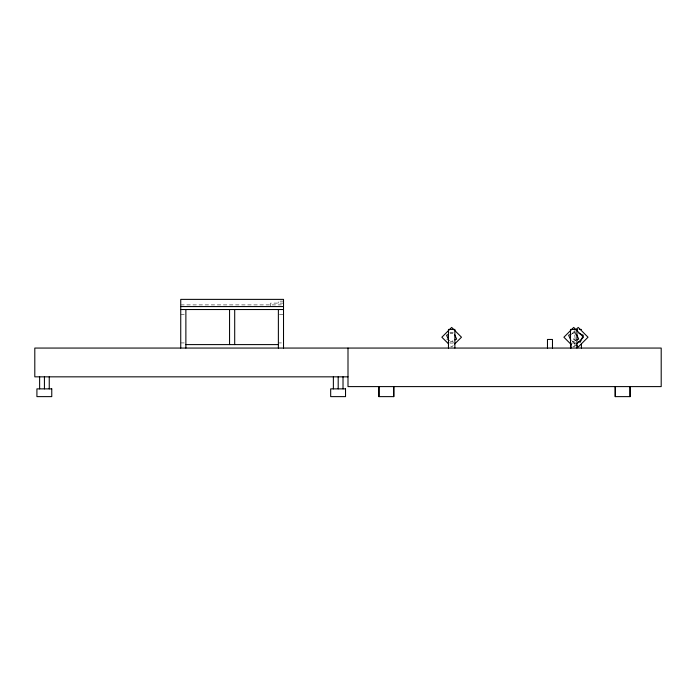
<?xml version="1.0" encoding="UTF-8"?>
<svg xmlns="http://www.w3.org/2000/svg" width="696" height="696" viewBox="0 0 696 696"><rect width="100%" height="100%" fill="white"/><g stroke="black" fill="none" stroke-linecap="round" stroke-linejoin="round"><path stroke-width="0.52" stroke-dasharray="3.48 2.61" d="M575.949 333.036L573.234 339.135L575.853 340.3M453.192 345.494L451.66 347.008L449.425 344.746M572.199 333.445L575.209 330.426M450.06 333.715L453.54 332.166M449.668 342.241L453.157 340.692M572.103 333.715L575.583 332.166M572.582 341.849L576.07 340.3M283.516 301.124L278.174 301.124L278.174 303.108M283.516 303.108L270.666 303.108L270.666 306.571M180.743 304.9L281.375 304.9M180.743 314.662L184.849 314.662M279.4 314.662L283.516 314.662M180.743 342.928L184.849 342.928M278.374 342.928L281.462 342.928M450.077 343.058L453.261 343.058M572.121 343.058L576.366 343.058M449.799 332.166L453.287 333.715M446.702 339.135L453.67 342.241M572.199 340.979L575.966 344.746L573.695 347.008L572.19 345.494M575 330.47L575 347.026"/><path stroke-width="1.04" d="M454.671 343.989L461.483 337.212L451.66 327.416L441.864 337.212L448.676 343.989M575.966 329.678L578.228 327.416L588.024 337.212L578.228 347.008L576.723 345.494M576.714 343.989L583.492 337.212L573.695 327.416L563.899 337.212L571.442 344.746M448.311 334.489L446.571 335.263L448.511 339.622M454.906 339.909L456.646 339.135L454.705 334.776M571.225 334.106L568.615 335.263L570.938 340.492M576.94 339.909L578.689 339.135L576.749 334.776M180.743 306.571L283.516 306.571M180.743 309.529L283.516 309.529M577.141 329.434L570.502 329.434L570.502 348.061M579.281 329.434L581.421 329.434M185.876 344.598L278.374 344.598M348 376.84L34.8 376.84L34.8 348.061L661.2 348.061L661.2 386.602L348 386.602L348 348.061M578.959 333.323L583.318 335.263L580.212 342.241L578.472 341.466M630.176 386.602L630.176 396.624L615.142 396.624L615.142 386.602M629.993 386.602L629.993 396.624M615.334 386.602L615.334 396.624M581.421 343.928L581.421 348.061M576.923 329.434L576.923 348.061M571.059 343.058L571.059 348.043M552.476 348.061L552.476 339.457L547.474 339.457L547.474 348.061M454.88 348.061L454.88 329.434L448.459 329.434L448.459 348.061M393.866 386.602L393.866 396.624L378.833 396.624L378.833 386.602M393.684 386.602L393.684 396.624M379.024 386.602L379.024 396.624M343.015 376.84L343.015 388.873M338.195 376.84L338.195 388.873M333.375 376.84L333.375 388.873M283.516 348.061L283.516 299.376L180.743 299.376L180.743 348.061M278.374 309.529L278.374 348.061M234.7 309.529L234.7 344.598M229.558 309.529L229.558 344.598M185.876 309.529L185.876 348.061M49.251 376.84L49.251 388.873M44.431 376.84L44.431 388.873M39.62 376.84L39.62 388.873M51.765 388.873L36.914 388.873L36.914 396.624L51.765 396.624L51.765 388.873M345.529 388.873L330.678 388.873L330.678 396.624L345.529 396.624L345.529 388.873"/></g></svg>
